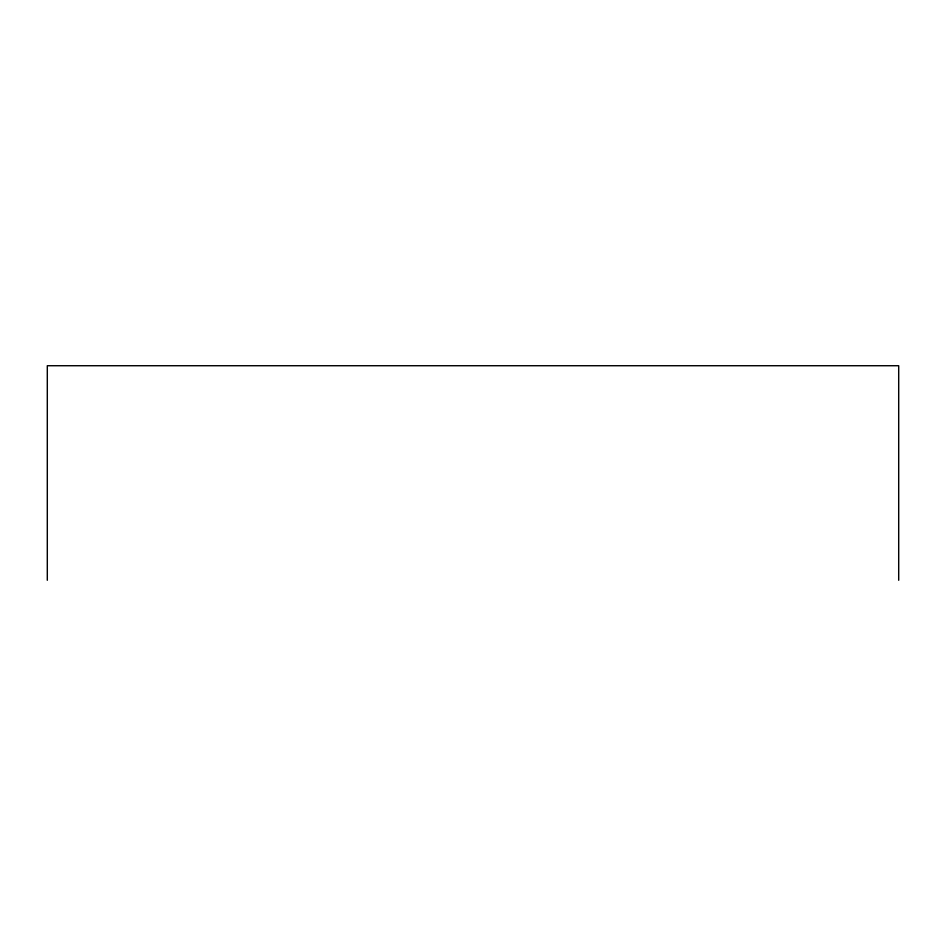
<?xml version="1.0" encoding="UTF-8"?>
<svg xmlns="http://www.w3.org/2000/svg" width="946" height="946" viewBox="0 0 946 946"><rect width="100%" height="100%" fill="white"/><g stroke="black" fill="none" stroke-linecap="round" stroke-linejoin="round"><path stroke-width="1.42" d="M898.7 580.276L898.7 365.724L47.3 365.724L47.3 580.276"/></g></svg>
